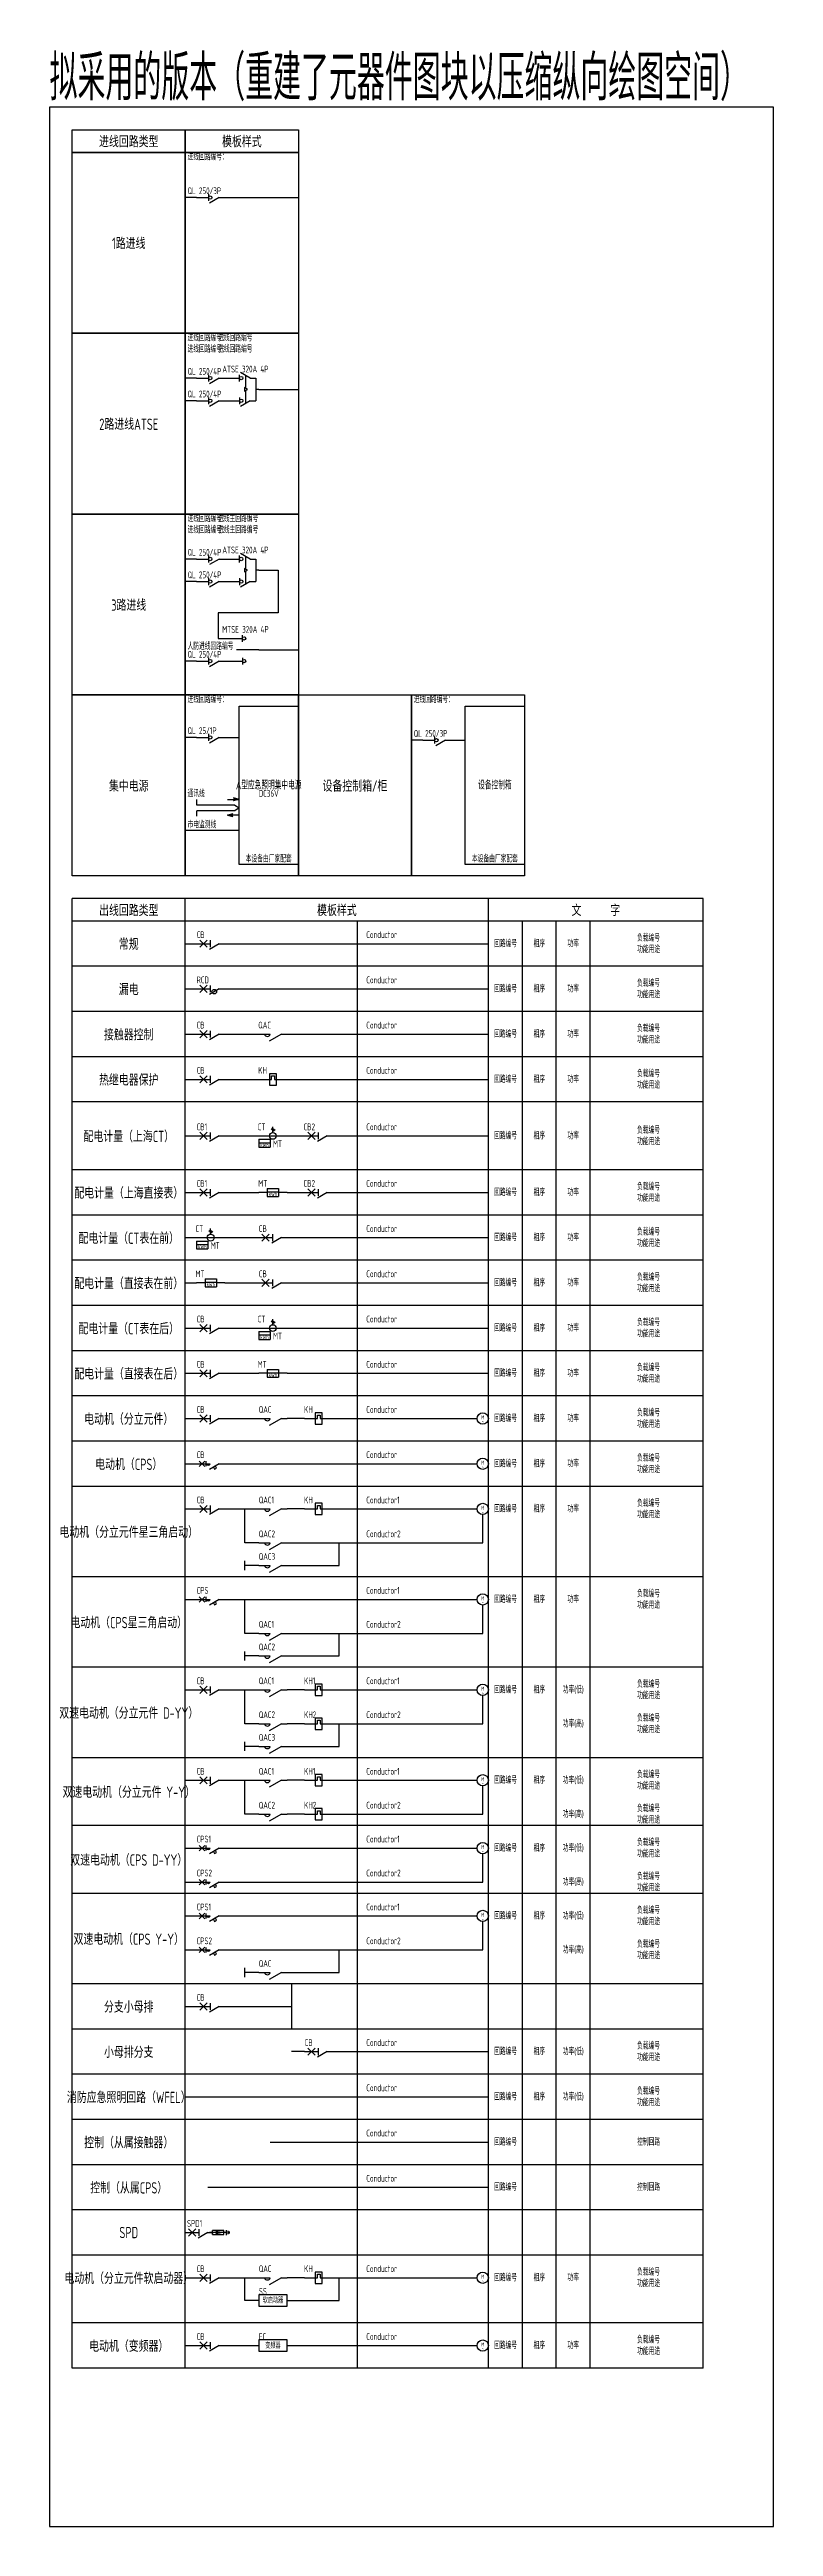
# Model space of a CAD drawing. Header units: millimetres. Extents: x -4800 to 350475, y -4000 to 120872.
# Drawn here: x 127421 to 159421, y -4000 to 105546 of the extents above; entities that cross this region are included whole.
import ezdxf
from ezdxf.enums import TextEntityAlignment as Align

# ---------------------------------------------------------------- set-up
doc = ezdxf.new("R2010")
doc.units = ezdxf.units.MM
doc.header["$LTSCALE"] = 500
doc.header["$MEASUREMENT"] = 0
doc.linetypes.add('CONTINOUS', pattern=[2000000.0, 1000000.0, 1000000.0])
for name, color, linetype in [('E-POWR-DEVC', 3, 'Continuous'), ('E-UNIV-AB', 1, 'Continuous'), ('E-UNIV-EL', 140, 'Continuous'), ('E-UNIV-NOTE', 6, 'Continuous'), ('E-UNIV-Oppo', 3, 'Continuous'), ('E-UNIV-WIRE', 4, 'Continuous')]:
    doc.layers.add(name, color=color, linetype=linetype)
doc.layers.add('内框', color=8, linetype='Continuous', plot=False)
doc.layers.add('注释', color=7, linetype='Continuous', plot=False)
doc.styles.add('TH-STYLE3', font='tssdeng.shx', dxfattribs={"width": 0.7, "bigfont": 'tssdchn.shx'})

# ---------------------------------------------------------------- blocks, each defined once
blk = doc.blocks.new('jt3')
for p, q in [((0, 0), (1008, 0)), ((1008, 0), (529, 128)), ((658, 2), (529, 128)), ((533, -128), (658, 2)), ((1008, 0), (533, -128))]:
    blk.add_line(p, q)
for points in [[(529, 128), (658, 2), (1008, 0)], [(533, -128), (658, 2), (1008, 0)]]:
    blk.add_solid(points)
blk = doc.blocks.new('E-BQL102')
at = {"layer": 'E-UNIV-Oppo'}
for p, q in [((0, 0), (5.2, 0)), ((5.2, 1.5), (5.2, -1.5)), ((10, 0), (12.5, 0))]:
    blk.add_line(p, q, dxfattribs=at)
blk.add_lwpolyline([(10, 0), (5.7, -2.5)], dxfattribs=at)
blk.add_circle((6, 0), 0.75, dxfattribs=at)
blk = doc.blocks.new('E-BTS101')
at = {"layer": 'E-UNIV-NOTE'}
for p, q in [((-6.3, 0.8), (-6.3, -0.7)), ((-5, 0), (-6.3, 0.8)), ((-6.3, -0.7), (-5, 0)), ((-5.9, 6.2), (-5.9, 0.5)), ((-5.9, -0.5), (-5.9, -6.2))]:
    blk.add_line(p, q, dxfattribs=at)
at = {"layer": 'E-UNIV-Oppo'}
for p, q in [((-13.8, 5), (-8.5, 5)), ((-8.5, 3.5), (-8.5, 6.5)), ((-3.8, 5), (-8.1, 7.5)), ((-3.8, 5), (-1.3, 5)), ((-1.3, 5), (-1.3, -5)), ((0, 0), (-1.3, 0)), ((-13.8, -5), (-8.5, -5)), ((-8.5, -3.5), (-8.5, -6.5)), ((-3.8, -5), (-8.1, -7.5)), ((-3.8, -5), (-1.3, -5))]:
    blk.add_line(p, q, dxfattribs=at)
for centre in [(-7.8, 5), (-7.8, -5)]:
    blk.add_circle(centre, 0.75, dxfattribs=at)
blk = doc.blocks.new('E-BTS102')
at = {"layer": 'E-UNIV-Oppo'}
for p, q in [((-13.75, 5), (-7.25, 5)), ((-7.25, 3.5), (-7.25, 6.5)), ((-13.75, -5), (-7.25, -5)), ((-7.25, -3.5), (-7.25, -6.5))]:
    blk.add_line(p, q, dxfattribs=at)
blk.add_lwpolyline([(0, 0), (-9.875, 0)], dxfattribs=at)
for centre in [(-6.5, 5), (-6.5, -5)]:
    blk.add_circle(centre, 0.75, dxfattribs=at)
blk = doc.blocks.new('Motor')
blk.add_circle((0, 0), 10)
at = {"layer": 'E-UNIV-EL', "style": 'TH-STYLE3', "width": 0.7}
for s, p in [('M', (0, 2)), ('~', (0, -6))]:
    blk.add_text(s, height=7.2, dxfattribs=at).set_placement(p, align=Align.MIDDLE)
blk = doc.blocks.new('E-BCB103')
at = {"layer": 'E-UNIV-Oppo'}
h = blk.add_hatch(dxfattribs=at)
h.set_pattern_fill('ANSI31', color=256, scale=100)
h.set_pattern_definition([(45, (-215, -405), (-8.83883, 8.83883), [])])
h.paths.add_polyline_path([(8.3, -1), (7.4, -1.5), (7.9, -2.4), (8.8, -1.9)])
for p, q in [((0, 0), (6, 0)), ((1.2, 1.2), (3.6, -1.2)), ((3.6, 1.2), (1.2, -1.2)), ((4.1, 1.1), (4.1, -1.1)), ((10, 0), (12.5, 0))]:
    blk.add_line(p, q, dxfattribs=at)
for points in [[(10, 0), (5.7, -2.5)], [(7.4, -1.5), (7.9, -2.4), (8.8, -1.9), (8.3, -1)]]:
    blk.add_lwpolyline(points, dxfattribs=at)
blk.add_arc((5.2, 0.2), 0.776, 195, 345, dxfattribs=at)
blk = doc.blocks.new('E-BCB101')
at = {"layer": 'E-UNIV-Oppo'}
for p, q in [((0, 0), (6, 0)), ((1.4, 1.6), (4.6, -1.6)), ((4.6, 1.6), (1.4, -1.6)), ((6, 1.5), (6, -1.5)), ((10, 0), (12.5, 0))]:
    blk.add_line(p, q, dxfattribs=at)
blk.add_lwpolyline([(10, 0), (5.7, -2.5)], dxfattribs=at)
blk = doc.blocks.new('E-BSP101')
at = {"layer": 'E-POWR-DEVC', "linetype": 'CONTINOUS'}
blk.add_hatch(color=256, dxfattribs=at).paths.add_polyline_path([(13.7, 0.5), (13.7, -0.5), (15.9, 0)])
blk.add_hatch(color=256, dxfattribs=at).paths.add_polyline_path([(13.7, 0.5), (13.7, -0.5), (15.9, 0)])
for p, q in [((18.2, 0), (10.7, 0)), ((17, 0.9), (12, 0.9)), ((17, 0.9), (12, 0.9)), ((15.9, 0), (13.7, 0.5)), ((13.7, -0.5), (13.7, 0.5)), ((15.9, 0), (13.7, 0.5)), ((13.7, -0.5), (13.7, 0.5)), ((17, -0.9), (17, 0.9)), ((17, -0.9), (17, 0.9)), ((17, -0.9), (17, 0.9)), ((17, -0.9), (17, 0.9)), ((18.2, -1.1), (18.2, 1.1)), ((18.9, -0.8), (18.9, 0.8)), ((19.5, -0.4), (19.5, 0.4)), ((12, -0.9), (17, -0.9)), ((12, -0.9), (17, -0.9)), ((13.7, -0.5), (15.9, 0)), ((13.7, -0.5), (15.9, 0))]:
    blk.add_line(p, q, dxfattribs=at)
at = {"layer": 'E-POWR-DEVC', "linetype": 'Continuous'}
blk.add_line((12, -0.9), (12, 0.9), dxfattribs=at)
blk.add_line((12, -0.9), (12, 0.9), dxfattribs=at)
at = {"layer": 'E-UNIV-Oppo'}
for p, q in [((0, 0), (6, 0)), ((1.4, 1.6), (4.6, -1.6)), ((4.6, 1.6), (1.4, -1.6)), ((6, 1.5), (6, -1.5)), ((10, 0), (12.5, 0))]:
    blk.add_line(p, q, dxfattribs=at)
blk.add_lwpolyline([(10, 0), (5.7, -2.5)], dxfattribs=at)
blk = doc.blocks.new('E-BKM101')
at = {"layer": 'E-UNIV-Oppo'}
for points in [[(0, 0), (5, 0)], [(10, 0), (4.6, -3.1)], [(10, 0), (12.5, 0)]]:
    blk.add_lwpolyline(points, dxfattribs=at)
blk.add_arc((3.8, 0.3), 1.29, 195, 345, dxfattribs=at)
blk = doc.blocks.new('E-BCB102')
at = {"layer": 'E-UNIV-Oppo'}
for p, q in [((0, 0), (6, 0)), ((1.4, 1.6), (4.6, -1.6)), ((4.6, 1.6), (1.4, -1.6)), ((6, 1.5), (6, -1.5)), ((10, 0), (12.5, 0))]:
    blk.add_line(p, q, dxfattribs=at)
blk.add_lwpolyline([(10, 0), (5.7, -2.5)], dxfattribs=at)
blk.add_circle((7.8, -1.2), 1, dxfattribs=at)
blk = doc.blocks.new('E-BKH102')
at = {"layer": 'E-UNIV-Oppo'}
blk.add_lwpolyline([(0, 0), (5.625, 0), (5.625, 1.5625), (6.875, 1.5625), (6.875, 0), (12.5, 0)], dxfattribs=at)
blk.add_lwpolyline([(7.8125, 2.5), (4.6875, 2.5), (4.6875, -2.5), (7.8125, -2.5)], close=True, dxfattribs=at)
blk = doc.blocks.new('E-BSS101')
at = {"layer": 'E-UNIV-Oppo'}
blk.add_lwpolyline([(12.5, 2.5), (0, 2.5), (0, -2.5), (12.5, -2.5)], close=True, dxfattribs=at)
at = {"layer": 'E-UNIV-EL', "linetype": 'Continuous', "style": 'TH-STYLE3', "width": 0.7}
blk.add_attdef('软启动器', text='', height=2.5, dxfattribs=at).set_placement((6.25, 0), align=Align.MIDDLE_CENTER)
blk = doc.blocks.new('E-BFC101')
at = {"layer": 'E-UNIV-Oppo'}
blk.add_lwpolyline([(12.5, 2.5), (0, 2.5), (0, -2.5), (12.5, -2.5)], close=True, dxfattribs=at)
at = {"layer": 'E-UNIV-EL', "linetype": 'Continuous', "style": 'TH-STYLE3', "width": 0.7}
blk.add_attdef('变频器', text='', height=2.5, dxfattribs=at).set_placement((6.25, 0), align=Align.MIDDLE_CENTER)
blk = doc.blocks.new('E-BMT101')
for p, q in [((-2.5, 2.5), (-2.5, -1)), ((-2.5, 2.5), (2.5, 2.5)), ((-2.5, 1), (2.5, 1)), ((2.5, 2.5), (2.5, -1)), ((-2.5, -1), (2.5, -1))]:
    blk.add_line(p, q)
at = {"layer": 'E-UNIV-EL', "style": 'TH-STYLE3', "width": 0.7}
blk.add_text('kWh', height=1.8, dxfattribs=at).set_placement((0, 0), align=Align.MIDDLE)
blk = doc.blocks.new('E-BMT102')
at = {"layer": 'E-UNIV-WIRE'}
for points in [[(3.75, 0), (0, 0)], [(12.5, 0), (8.75, 0)]]:
    blk.add_lwpolyline(points, dxfattribs=at)
at = {"layer": 'E-POWR-DEVC'}
blk.add_blockref('E-BMT101', (6.25, -0.75), dxfattribs=at)
blk = doc.blocks.new('E-BCT102')
for p, q in [((1.5, -6.2), (4, -6.2)), ((3.1, -5.4), (2.2, -6.8)), ((3.5, -5.8), (2.5, -7.2))]:
    blk.add_line(p, q)
blk.add_lwpolyline([(0, 0), (0, -12.5)])
blk.add_circle((0, -6.2), 1.5)

msp = doc.modelspace()

# ---------------------------------------------------------------- linework, layer by layer
at = {"layer": 'E-POWR-DEVC'}
for p, q in [((135605, 72134), (135796, 72009)), ((135796, 72009), (135605, 71884)), ((137171, 13000), (146821, 13000)), ((134421, 11000), (146821, 11000))]:
    msp.add_line(p, q, dxfattribs=at)
for points in [[(135796, 76500), (138421, 76500), (138421, 69500), (135796, 69500)], [(145796, 76500), (148421, 76500), (148421, 69500), (145796, 69500)]]:
    msp.add_lwpolyline(points, close=True, dxfattribs=at)
for points in [[(133930, 72134), (133930, 72384)], [(135605, 72134), (133930, 72134)], [(135605, 71884), (133930, 71884)], [(133930, 71634), (133930, 71884)]]:
    msp.add_lwpolyline(points, dxfattribs=at)
at = {"layer": 'E-UNIV-AB', "color": 3}
msp.add_lwpolyline([(127421, -4000), (159421, -4000), (159421, 103000), (127421, 103000)], close=True, dxfattribs=at)
at = {"layer": 'E-UNIV-WIRE'}
for p, q in [((133921, 99000), (133421, 99000)), ((135171, 99000), (138421, 99000)), ((133921, 91014), (133421, 91014)), ((135171, 91014), (135296, 91014)), ((133921, 90014), (133421, 90014)), ((135171, 90014), (135296, 90014)), ((136671, 90514), (138421, 90514)), ((133921, 83014), (133421, 83014)), ((135171, 83014), (135296, 83014)), ((136671, 82514), (137521, 82514)), ((137521, 82514), (137521, 80639)), ((133921, 82014), (133421, 82014)), ((135171, 82014), (135296, 82014)), ((137521, 80639), (134871, 80639)), ((134871, 80639), (134871, 79500)), ((134871, 79500), (135296, 79500)), ((136671, 79000), (138421, 79000)), ((133921, 78500), (133421, 78500)), ((135171, 78500), (135296, 78500)), ((133921, 75125), (133421, 75125)), ((135171, 75125), (135796, 75125)), ((143921, 75000), (143421, 75000)), ((145171, 75000), (145796, 75000)), ((135796, 71009), (133421, 71009)), ((133421, 66000), (133921, 66000)), ((135171, 66000), (146821, 66000)), ((133421, 64000), (133921, 64000)), ((135171, 64000), (146821, 64000)), ((133421, 62000), (133921, 62000)), ((135171, 62000), (136671, 62000)), ((137921, 62000), (146821, 62000)), ((133421, 60000), (133921, 60000)), ((135171, 60000), (136671, 60000)), ((137921, 60000), (146821, 60000)), ((133421, 57500), (133921, 57500)), ((135171, 57500), (136671, 57500)), ((137921, 57500), (138696, 57500)), ((139946, 57500), (146821, 57500)), ((133421, 55000), (133921, 55000)), ((135171, 55000), (136671, 55000)), ((137921, 55000), (138696, 55000)), ((139946, 55000), (146821, 55000)), ((133421, 53000), (133921, 53000)), ((135171, 53000), (136671, 53000)), ((137921, 53000), (146821, 53000)), ((133421, 51000), (133921, 51000)), ((135171, 51000), (136671, 51000)), ((137921, 51000), (146821, 51000)), ((133421, 49000), (133921, 49000)), ((135171, 49000), (136671, 49000)), ((137921, 49000), (146821, 49000)), ((133421, 47000), (133921, 47000)), ((135171, 47000), (136671, 47000)), ((137921, 47000), (146821, 47000)), ((133421, 45000), (133921, 45000)), ((135171, 45000), (136671, 45000)), ((138696, 45000), (137921, 45000)), ((139946, 45000), (146321, 45000)), ((133421, 43000), (133921, 43000)), ((135171, 43000), (146321, 43000)), ((133421, 41000), (133921, 41000)), ((135171, 41000), (136671, 41000)), ((136046, 39500), (136046, 41000)), ((138696, 41000), (137921, 41000)), ((139946, 41000), (146321, 41000)), ((146571, 39500), (146571, 40750)), ((136671, 39500), (136046, 39500)), ((137921, 39500), (146571, 39500)), ((140221, 38500), (140221, 39500)), ((136046, 38300), (136046, 38700)), ((136671, 38500), (136046, 38500)), ((137921, 38500), (140221, 38500)), ((133421, 37000), (133921, 37000)), ((135171, 37000), (146321, 37000)), ((136046, 35500), (136046, 37000)), ((146571, 35500), (146571, 36750)), ((136671, 35500), (136046, 35500)), ((137921, 35500), (146571, 35500)), ((140221, 34500), (140221, 35500)), ((136046, 34300), (136046, 34700)), ((136671, 34500), (136046, 34500)), ((137921, 34500), (140221, 34500)), ((133421, 33000), (133921, 33000)), ((135171, 33000), (136671, 33000)), ((136046, 31500), (136046, 33000)), ((138696, 33000), (137921, 33000)), ((139946, 33000), (146321, 33000)), ((146571, 31500), (146571, 32750)), ((136671, 31500), (136046, 31500)), ((136046, 30300), (136046, 30700)), ((138696, 31500), (137921, 31500)), ((139946, 31500), (146571, 31500)), ((140221, 30500), (140221, 31500)), ((136671, 30500), (136046, 30500)), ((137921, 30500), (140221, 30500)), ((133421, 29000), (133921, 29000)), ((135171, 29000), (136671, 29000)), ((136046, 27500), (136046, 29000)), ((138696, 29000), (137921, 29000)), ((139946, 29000), (146321, 29000)), ((146571, 27500), (146571, 28750)), ((136671, 27500), (136046, 27500)), ((138696, 27500), (137921, 27500)), ((139946, 27500), (146571, 27500)), ((133421, 26000), (133921, 26000)), ((135171, 26000), (146321, 26000)), ((146571, 24500), (146571, 25750)), ((133421, 24500), (133921, 24500)), ((135171, 24500), (146571, 24500)), ((133421, 23000), (133921, 23000)), ((135171, 23000), (146321, 23000)), ((146571, 21500), (146571, 22750)), ((133421, 21500), (133921, 21500)), ((135171, 21500), (146571, 21500)), ((140221, 20500), (140221, 21500)), ((136046, 20300), (136046, 20700)), ((136671, 20500), (136046, 20500)), ((137921, 20500), (140221, 20500)), ((133421, 19000), (133921, 19000)), ((135171, 19000), (138121, 19000)), ((138696, 17000), (138121, 17000)), ((139946, 17000), (146821, 17000)), ((133421, 15000), (146821, 15000)), ((133421, 7000), (133921, 7000)), ((135171, 7000), (136671, 7000)), ((138696, 7000), (137921, 7000)), ((139946, 7000), (146321, 7000)), ((140221, 6000), (140221, 7000)), ((136671, 6000), (136046, 6000)), ((137921, 6000), (140221, 6000)), ((133421, 4000), (133921, 4000)), ((135171, 4000), (136671, 4000)), ((137921, 4000), (146321, 4000))]:
    msp.add_line(p, q, dxfattribs=at)
at = {"layer": 'E-UNIV-WIRE', "const_width": 50}
for points in [[(138421, 100500), (138421, 97500)], [(138421, 92500), (138421, 85500)], [(138421, 84500), (138421, 77500)], [(138121, 20000), (138121, 18000)]]:
    msp.add_lwpolyline(points, dxfattribs=at)
at = {"layer": 'E-UNIV-WIRE'}
msp.add_lwpolyline([(136046, 6000), (136046, 7000)], dxfattribs=at)
at = {"layer": '内框'}
for p, q in [((156321, 68000), (128421, 68000)), ((128421, 67000), (128421, 68000)), ((133421, 67000), (133421, 68000)), ((146821, 67000), (146821, 68000)), ((156321, 3000), (156321, 68000)), ((156321, 67000), (128421, 67000)), ((128421, 3000), (128421, 67000)), ((133421, 3000), (133421, 67000)), ((146821, 3000), (146821, 67000)), ((148321, 3000), (148321, 67000)), ((149821, 3000), (149821, 67000)), ((151321, 3000), (151321, 67000)), ((156321, 65000), (128421, 65000)), ((156321, 63000), (128421, 63000)), ((156321, 61000), (128421, 61000)), ((156321, 59000), (128421, 59000)), ((156321, 56000), (128421, 56000)), ((156321, 54000), (128421, 54000)), ((156321, 52000), (128421, 52000)), ((156321, 50000), (128421, 50000)), ((156321, 48000), (128421, 48000)), ((156321, 46000), (128421, 46000)), ((156321, 44000), (128421, 44000)), ((156321, 42000), (128421, 42000)), ((156321, 38000), (128421, 38000)), ((156321, 34000), (128421, 34000)), ((156321, 30000), (128421, 30000)), ((156321, 27000), (128421, 27000)), ((156321, 24000), (128421, 24000)), ((156321, 20000), (128421, 20000)), ((156321, 18000), (128421, 18000)), ((156321, 16000), (128421, 16000)), ((156321, 14000), (128421, 14000)), ((156321, 12000), (128421, 12000)), ((156321, 10000), (128421, 10000)), ((156321, 8000), (128421, 8000)), ((156321, 5000), (128421, 5000)), ((156321, 3000), (128421, 3000))]:
    msp.add_line(p, q, dxfattribs=at)
for points in [[(133421, 101000), (128421, 101000), (128421, 102000), (133421, 102000)], [(138421, 101000), (133421, 101000), (133421, 102000), (138421, 102000)], [(128421, 101000), (133421, 101000), (133421, 93000), (128421, 93000)], [(133421, 101000), (138421, 101000), (138421, 93000), (133421, 93000)], [(128421, 93000), (133421, 93000), (133421, 85000), (128421, 85000)], [(133421, 93000), (138421, 93000), (138421, 85000), (133421, 85000)], [(128421, 85000), (133421, 85000), (133421, 77000), (128421, 77000)], [(133421, 85000), (138421, 85000), (138421, 77000), (133421, 77000)], [(128421, 77000), (133421, 77000), (133421, 69000), (128421, 69000)], [(133421, 77000), (138421, 77000), (138421, 69000), (133421, 69000)], [(138421, 77000), (143421, 77000), (143421, 69000), (138421, 69000)], [(143421, 77000), (148421, 77000), (148421, 69000), (143421, 69000)]]:
    msp.add_lwpolyline(points, close=True, dxfattribs=at)
msp.add_lwpolyline([(141021, 67000), (141021, 3000)], dxfattribs=at)

# ---------------------------------------------------------------- block references
at = {"layer": 'E-POWR-DEVC'}
for name, p, xscale, yscale, zscale in [('E-BQL102', (133921, 99000), 100, 100, 100), ('E-BQL102', (133921, 91014), 100, 100, 100), ('E-BTS101', (136671, 90514), 100, 100, 100), ('E-BQL102', (133921, 90014), 100, 100, 100), ('E-BTS101', (136671, 82514), 100, 100, 100), ('E-BQL102', (133921, 83014), 100, 100, 100), ('E-BQL102', (133921, 82014), 100, 100, 100), ('E-BTS102', (136671, 79000), 100, 100, 100), ('E-BQL102', (133921, 78500), 100, 100, 100), ('E-BQL102', (133921, 75125), 100, 100, 100), ('E-BQL102', (143921, 75000), 100, 100, 100), ('jt3', (135796, 71689), -0.5120000243186951, 0.5120000243186951, 0.5120000243186951), ('E-BCB101', (133921, 66000), 100, 100, 100), ('E-BCB102', (133921, 64000), 100, 100, 100), ('E-BCB101', (133921, 62000), 100, 100, 100), ('E-BKM101', (136671, 62000), 100, 100, 100), ('E-BCB101', (133921, 60000), 100, 100, 100), ('E-BKH102', (136671, 60000), 100, 100, 100), ('E-BCB101', (133921, 57500), 100, 100, 100), ('E-BMT101', (136921, 57100), 100, 100, 100), ('E-BCB101', (138696, 57500), 100, 100, 100), ('E-BCB101', (133921, 55000), 100, 100, 100), ('E-BCB101', (138696, 55000), 100, 100, 100), ('E-BMT101', (134171, 52600), 100, 100, 100), ('E-BCB101', (136671, 53000), 100, 100, 100), ('E-BCB101', (136671, 51000), 100, 100, 100), ('E-BCB101', (133921, 49000), 100, 100, 100), ('E-BMT101', (136921, 48600), 100, 100, 100), ('E-BCB101', (133921, 47000), 100, 100, 100), ('E-BCB101', (133921, 45000), 100, 100, 100), ('E-BKM101', (136671, 45000), 100, 100, 100), ('E-BKH102', (138696, 45000), 100, 100, 100), ('Motor', (146571, 45000), 25, 25, 25), ('E-BCB103', (133921, 43000), 100, 100, 100), ('Motor', (146571, 43000), 25, 25, 25), ('E-BCB101', (133921, 41000), 100, 100, 100), ('E-BKM101', (136671, 41000), 100, 100, 100), ('E-BKH102', (138696, 41000), 100, 100, 100), ('Motor', (146571, 41000), 25, 25, 25), ('E-BKM101', (136671, 39500), 100, 100, 100), ('E-BKM101', (136671, 38500), 100, 100, 100), ('Motor', (146571, 37000), 25, 25, 25), ('E-BCB103', (133921, 37000), 100, 100, 100), ('E-BKM101', (136671, 35500), 100, 100, 100), ('E-BKM101', (136671, 34500), 100, 100, 100), ('E-BCB101', (133921, 33000), 100, 100, 100), ('E-BKM101', (136671, 33000), 100, 100, 100), ('E-BKH102', (138696, 33000), 100, 100, 100), ('Motor', (146571, 33000), 25, 25, 25), ('E-BKM101', (136671, 31500), 100, 100, 100), ('E-BKH102', (138696, 31500), 100, 100, 100), ('E-BKM101', (136671, 30500), 100, 100, 100), ('E-BCB101', (133921, 29000), 100, 100, 100), ('E-BKM101', (136671, 29000), 100, 100, 100), ('E-BKH102', (138696, 29000), 100, 100, 100), ('Motor', (146571, 29000), 25, 25, 25), ('E-BKM101', (136671, 27500), 100, 100, 100), ('E-BKH102', (138696, 27500), 100, 100, 100), ('E-BCB103', (133921, 26000), 100, 100, 100), ('Motor', (146571, 26000), 25, 25, 25), ('E-BCB103', (133921, 24500), 100, 100, 100), ('E-BCB103', (133921, 23000), 100, 100, 100), ('Motor', (146571, 23000), 25, 25, 25), ('E-BCB103', (133921, 21500), 100, 100, 100), ('E-BKM101', (136671, 20500), 100, 100, 100), ('E-BCB101', (133921, 19000), 100, 100, 100), ('E-BCB101', (138696, 17000), 100, 100, 100), ('E-BSP101', (133421, 9000), 100, 100, 100), ('E-BCB101', (133921, 7000), 100, 100, 100), ('E-BKM101', (136671, 7000), 100, 100, 100), ('E-BKH102', (138696, 7000), 100, 100, 100), ('Motor', (146571, 7000), 25, 25, 25), ('E-BCB101', (133921, 4000), 100, 100, 100), ('Motor', (146571, 4000), 25, 25, 25)]:
    msp.add_blockref(name, p, dxfattribs=dict(at, xscale=xscale, yscale=yscale, zscale=zscale))
for name, p, xscale, yscale, zscale, rotation in [('jt3', (135280, 72384), -0.5120000243186951, 0.5120000243186951, 0.5120000243186951, 180), ('E-BCT102', (136671, 57500), 100, 100, 100, 90), ('E-BCT102', (133921, 53000), 100, 100, 100, 90), ('E-BCT102', (136671, 49000), 100, 100, 100, 90)]:
    msp.add_blockref(name, p, dxfattribs=dict(at, xscale=xscale, yscale=yscale, zscale=zscale, rotation=rotation))
at = {"layer": 'E-POWR-DEVC', "xscale": 100, "yscale": 100, "zscale": 100}
for name, p, values in [('E-BSS101', (136671, 6000), {'软启动器': '软启动器'}), ('E-BFC101', (136671, 4000), {'变频器': '变频器'})]:
    msp.add_blockref(name, p, dxfattribs=at).add_auto_attribs(values)
at = {"layer": 'E-UNIV-WIRE', "xscale": 100, "yscale": 100, "zscale": 100}
for p in [(136671, 55000), (133921, 51000), (136671, 47000)]:
    msp.add_blockref('E-BMT102', p, dxfattribs=at)

# ---------------------------------------------------------------- texts
at = {"layer": 'E-UNIV-AB', "color": 3, "style": 'TH-STYLE3', "width": 0.65}
msp.add_text('拟采用的版本（重建了元器件图块以压缩纵向绘图空间）', height=2000, dxfattribs=at).set_placement((127421, 104300), align=Align.MIDDLE_LEFT)
at = {"layer": 'E-UNIV-NOTE', "style": 'TH-STYLE3', "width": 0.65}
for s, p in [('进线回路编号：', (133521, 100800)), ('QL 250/3P', (133521, 99300)), ('进线回路编号：', (133521, 92800)), ('进线回路编号：', (133521, 92300)), ('进线回路编号', (134871, 92800)), ('进线回路编号', (134871, 92300)), ('QL 250/4P', (133521, 91314)), ('QL 250/4P', (133521, 90314)), ('进线回路编号：', (133521, 84800)), ('进线回路编号：', (133521, 84300)), ('进线主回路编号', (134871, 84800)), ('进线主回路编号', (134871, 84300)), ('QL 250/4P', (133521, 83314)), ('QL 250/4P', (133521, 82314)), ('人防进线回路编号', (133521, 79150)), ('QL 250/4P', (133521, 78800)), ('进线回路编号：', (133521, 76800)), ('进线回路编号：', (143521, 76800)), ('QL 25/1P', (133521, 75425)), ('QL 250/3P', (143521, 75300)), ('通讯线', (133521, 72635)), ('市电监测线 ', (133521, 71260)), ('CB', (133921, 66400)), ('Conductor', (141421, 66400)), ('RCD', (133921, 64400)), ('Conductor', (141421, 64400)), ('CB', (133921, 62400)), ('QAC', (136647, 62400)), ('Conductor', (141421, 62400)), ('CB', (133921, 60400)), ('KH', (136647, 60400)), ('Conductor', (141421, 60400)), ('CB1', (133921, 57900)), ('CT', (136622, 57900)), ('MT', (137296, 57150)), ('CB2', (138647, 57900)), ('Conductor', (141421, 57900)), ('CB1', (133921, 55400)), ('MT', (136647, 55400)), ('CB2', (138647, 55400)), ('Conductor', (141421, 55400)), ('CT', (133872, 53400)), ('MT', (134546, 52650)), ('CB', (136671, 53400)), ('Conductor', (141421, 53400)), ('MT', (133872, 51400)), ('CB', (136671, 51400)), ('Conductor', (141421, 51400)), ('CB', (133921, 49400)), ('CT', (136622, 49400)), ('Conductor', (141421, 49400)), ('MT', (137296, 48650)), ('CB', (133921, 47400)), ('MT', (136622, 47400)), ('Conductor', (141421, 47400)), ('CB', (133921, 45400)), ('QAC', (136671, 45400)), ('KH', (138672, 45400)), ('Conductor', (141421, 45400)), ('CB', (133921, 43400)), ('Conductor', (141421, 43400)), ('CB', (133921, 41400)), ('QAC1', (136671, 41400)), ('KH', (138672, 41400)), ('Conductor1', (141421, 41400)), ('QAC2', (136671, 39900)), ('Conductor2', (141421, 39900)), ('QAC3', (136671, 38900)), ('CPS', (133921, 37400)), ('Conductor1', (141421, 37400)), ('QAC1', (136671, 35900)), ('Conductor2', (141421, 35900)), ('QAC2', (136671, 34900)), ('CB', (133921, 33400)), ('QAC1', (136671, 33400)), ('KH1', (138672, 33400)), ('Conductor1', (141421, 33400)), ('QAC2', (136671, 31900)), ('KH2', (138672, 31900)), ('Conductor2', (141421, 31900)), ('QAC3', (136671, 30900)), ('CB', (133921, 29400)), ('QAC1', (136671, 29400)), ('KH1', (138672, 29400)), ('Conductor1', (141421, 29400)), ('QAC2', (136671, 27900)), ('KH2', (138672, 27900)), ('Conductor2', (141421, 27900)), ('CPS1', (133921, 26400)), ('Conductor1', (141421, 26400)), ('CPS2', (133921, 24900)), ('Conductor2', (141421, 24900)), ('CPS1', (133921, 23400)), ('Conductor1', (141421, 23400)), ('CPS2', (133921, 21900)), ('Conductor2', (141421, 21900)), ('QAC', (136671, 20900)), ('CB', (133921, 19400)), ('CB', (138696, 17400)), ('Conductor', (141421, 17400)), ('Conductor', (141421, 15400)), ('Conductor', (141421, 13400)), ('Conductor', (141421, 11400)), ('SPD1', (133497, 9400)), ('CB', (133921, 7400)), ('QAC', (136671, 7400)), ('KH', (138672, 7400)), ('Conductor', (141421, 7400)), ('SS', (136671, 6400)), ('CB', (133921, 4400)), ('FC', (136671, 4400)), ('Conductor', (141421, 4400))]:
    msp.add_text(s, height=300, rotation=359.99978, dxfattribs=at).set_placement(p, align=Align.MIDDLE_LEFT)
for s, height, p in [('ATSE 320A 4P', 300, (136079, 91414)), ('ATSE 320A 4P', 300, (136079, 83414)), ('MTSE 320A 4P', 300, (136079, 79900)), ('A型应急照明集中电源', 350, (137108, 73000)), ('DC36V', 300, (137108, 72650)), ('设备控制箱', 350, (147108, 73000)), ('本设备由厂家配套', 300, (137108, 69750)), ('本设备由厂家配套', 300, (147108, 69750))]:
    msp.add_text(s, height=height, rotation=359.99978, dxfattribs=at).set_placement(p, align=Align.MIDDLE_CENTER)
for s, p in [('回路编号', (147071, 66000)), ('负载编号', (153393, 66250)), ('功能用途', (153397, 65750)), ('回路编号', (147071, 64000)), ('负载编号', (153393, 64250)), ('功能用途', (153397, 63750)), ('回路编号', (147071, 62000)), ('负载编号', (153393, 62250)), ('功能用途', (153397, 61750)), ('负载编号', (153393, 60250)), ('回路编号', (147071, 60000)), ('功能用途', (153397, 59750)), ('回路编号', (147071, 57500)), ('负载编号', (153393, 57750)), ('功能用途', (153397, 57250)), ('回路编号', (147071, 55000)), ('负载编号', (153393, 55250)), ('功能用途', (153397, 54750)), ('回路编号', (147071, 53000)), ('负载编号', (153393, 53250)), ('功能用途', (153397, 52750)), ('回路编号', (147071, 51000)), ('负载编号', (153393, 51250)), ('功能用途', (153397, 50750)), ('负载编号', (153393, 49250)), ('回路编号', (147071, 49000)), ('功能用途', (153397, 48750)), ('回路编号', (147071, 47000)), ('负载编号', (153393, 47250)), ('功能用途', (153397, 46750)), ('回路编号', (147071, 45000)), ('负载编号', (153393, 45250)), ('功能用途', (153397, 44750)), ('回路编号', (147071, 43000)), ('负载编号', (153393, 43250)), ('功能用途', (153397, 42750)), ('回路编号', (147071, 41000)), ('负载编号', (153393, 41250)), ('功能用途', (153397, 40750)), ('负载编号', (153393, 37250)), ('回路编号', (147071, 37000)), ('功能用途', (153397, 36750)), ('回路编号', (147071, 33000)), ('负载编号', (153393, 33250)), ('功能用途', (153397, 32750)), ('负载编号', (153393, 31750)), ('功能用途', (153397, 31250)), ('回路编号', (147071, 29000)), ('负载编号', (153393, 29250)), ('功能用途', (153397, 28750)), ('负载编号', (153393, 27750)), ('功能用途', (153397, 27250)), ('负载编号', (153393, 26250)), ('回路编号', (147071, 26000)), ('功能用途', (153397, 25750)), ('负载编号', (153393, 24750)), ('功能用途', (153397, 24250)), ('回路编号', (147071, 23000)), ('负载编号', (153393, 23250)), ('负载编号', (153393, 21750)), ('功能用途', (153397, 22750)), ('功能用途', (153397, 21250)), ('回路编号', (147071, 17000)), ('负载编号', (153393, 17250)), ('功能用途', (153397, 16750)), ('负载编号', (153393, 15250)), ('回路编号', (147071, 15000)), ('功能用途', (153397, 14750)), ('回路编号', (147071, 13000)), ('控制回路', (153395, 13000)), ('回路编号', (147071, 11000)), ('控制回路', (153395, 11000)), ('回路编号', (147071, 7000)), ('负载编号', (153393, 7250)), ('功能用途', (153397, 6750)), ('负载编号', (153393, 4250)), ('回路编号', (147071, 4000)), ('功能用途', (153397, 3750))]:
    msp.add_text(s, height=300, dxfattribs=at).set_placement(p, align=Align.MIDDLE_LEFT)
for s, p in [('相序', (149071, 66000)), ('功率', (150571, 66000)), ('相序', (149071, 64000)), ('功率', (150571, 64000)), ('相序', (149071, 62000)), ('功率', (150571, 62000)), ('相序', (149071, 60000)), ('功率', (150571, 60000)), ('相序', (149071, 57500)), ('功率', (150571, 57500)), ('相序', (149071, 55000)), ('功率', (150571, 55000)), ('相序', (149071, 53000)), ('功率', (150571, 53000)), ('相序', (149071, 51000)), ('功率', (150571, 51000)), ('相序', (149071, 49000)), ('功率', (150571, 49000)), ('相序', (149071, 47000)), ('功率', (150571, 47000)), ('相序', (149071, 45000)), ('功率', (150571, 45000)), ('相序', (149071, 43000)), ('功率', (150571, 43000)), ('相序', (149071, 41000)), ('功率', (150571, 41000)), ('相序', (149071, 37000)), ('功率', (150571, 37000)), ('相序', (149071, 33000)), ('功率(低)', (150571, 33000)), ('功率(高)', (150571, 31500)), ('相序', (149071, 29000)), ('功率(低)', (150571, 29000)), ('功率(高)', (150571, 27500)), ('相序', (149071, 26000)), ('功率(低)', (150571, 26000)), ('功率(高)', (150571, 24500)), ('相序', (149071, 23000)), ('功率(低)', (150571, 23000)), ('功率(高)', (150571, 21500)), ('相序', (149071, 17000)), ('功率(低)', (150571, 17000)), ('相序', (149071, 15000)), ('功率(低)', (150571, 15000)), ('相序', (149071, 7000)), ('功率', (150571, 7000)), ('相序', (149071, 4000)), ('功率', (150571, 4000))]:
    msp.add_text(s, height=300, dxfattribs=at).set_placement(p, align=Align.MIDDLE_CENTER)
at = {"layer": '注释', "style": 'TH-STYLE3', "width": 0.7}
for s, p in [('进线回路类型', (130921, 101500)), ('模板样式', (135921, 101500)), ('1路进线', (130921, 97000)), ('2路进线ATSE', (130921, 89000)), ('3路进线', (130921, 81000)), ('集中电源', (130921, 73000)), ('设备控制箱/柜', (140921, 73000)), ('出线回路类型', (130921, 67500)), ('模板样式', (140121, 67500)), ('文      字', (151571, 67500)), ('常规', (130921, 66000)), ('漏电', (130921, 64000)), ('接触器控制', (130921, 62000)), ('热继电器保护', (130921, 60000)), ('配电计量（上海CT）', (130921, 57500)), ('配电计量（上海直接表）', (130921, 55000)), ('配电计量（CT表在前）', (130921, 53000)), ('配电计量（直接表在前）', (130921, 51000)), ('配电计量（CT表在后）', (130921, 49000)), ('配电计量（直接表在后）', (130921, 47000)), ('电动机（分立元件）', (130921, 45000)), ('电动机（CPS）', (130921, 43000)), ('电动机（分立元件星三角启动）', (130921, 40000)), ('电动机（CPS星三角启动）', (130921, 36000)), ('双速电动机（分立元件 D-YY）', (130921, 32000)), ('双速电动机（分立元件 Y-Y）', (130921, 28500)), ('双速电动机（CPS D-YY）', (130921, 25500)), ('双速电动机（CPS Y-Y）', (130921, 22000)), ('分支小母排', (130921, 19000)), ('小母排分支', (130921, 17000)), ('消防应急照明回路（WFEL）', (130921, 15000)), ('控制（从属接触器）', (130921, 13000)), ('控制（从属CPS）', (130921, 11000)), ('SPD', (130921, 9000)), ('电动机（分立元件软启动器）', (130921, 7000)), ('电动机（变频器）', (130921, 4000))]:
    msp.add_text(s, height=500, dxfattribs=at).set_placement(p, align=Align.MIDDLE)

doc.saveas('drawing.dxf')
